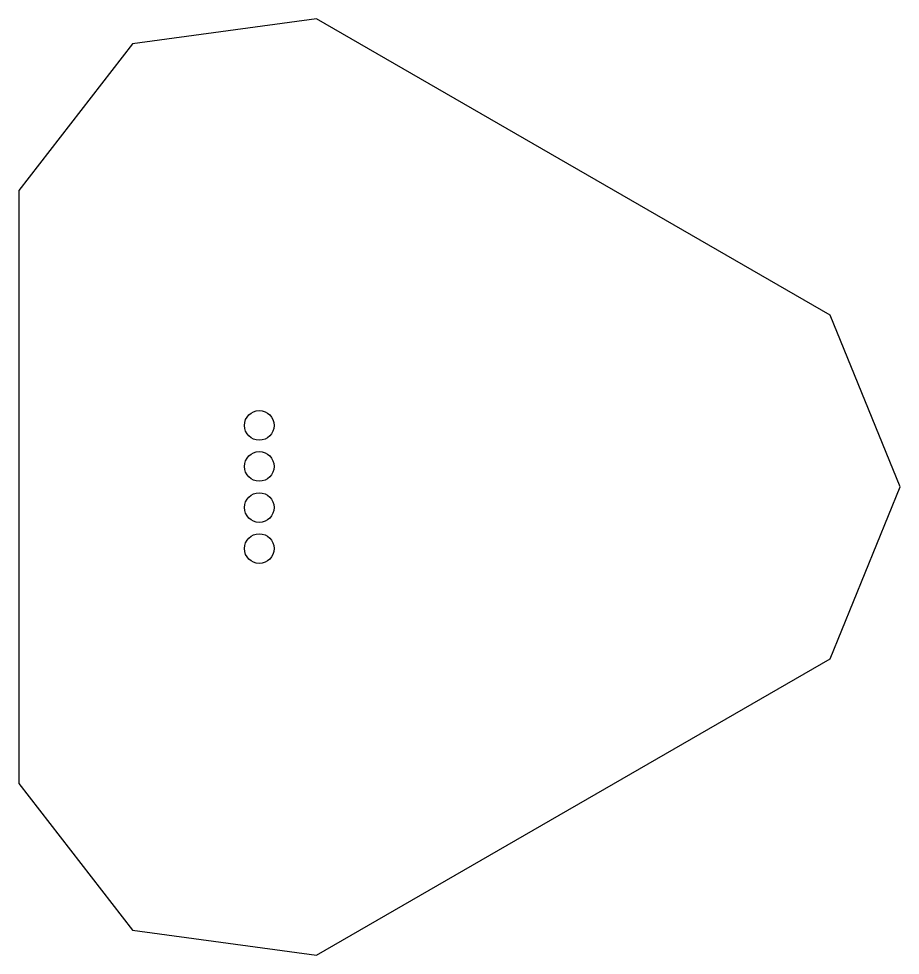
# Model space of a CAD drawing. Header units: millimetres. Extents: x -7.4 to 41.6, y -48.9 to 3.3.
import ezdxf

# ---------------------------------------------------------------- set-up
doc = ezdxf.new("R2010")
doc.units = ezdxf.units.MM

msp = doc.modelspace()

# ---------------------------------------------------------------- linework, layer by layer
msp.add_lwpolyline([(9.158, 3.257), (-1.075, 1.863), (-7.4, -6.302), (-7.4, -39.298), (-1.075, -47.463), (9.158, -48.857), (37.733, -32.36), (41.642, -22.8), (37.733, -13.24)], close=True)
for centre in [(5.984, -19.371), (5.984, -21.657), (5.984, -23.943), (5.984, -26.229)]:
    msp.add_circle(centre, 0.825)

doc.saveas('drawing.dxf')
